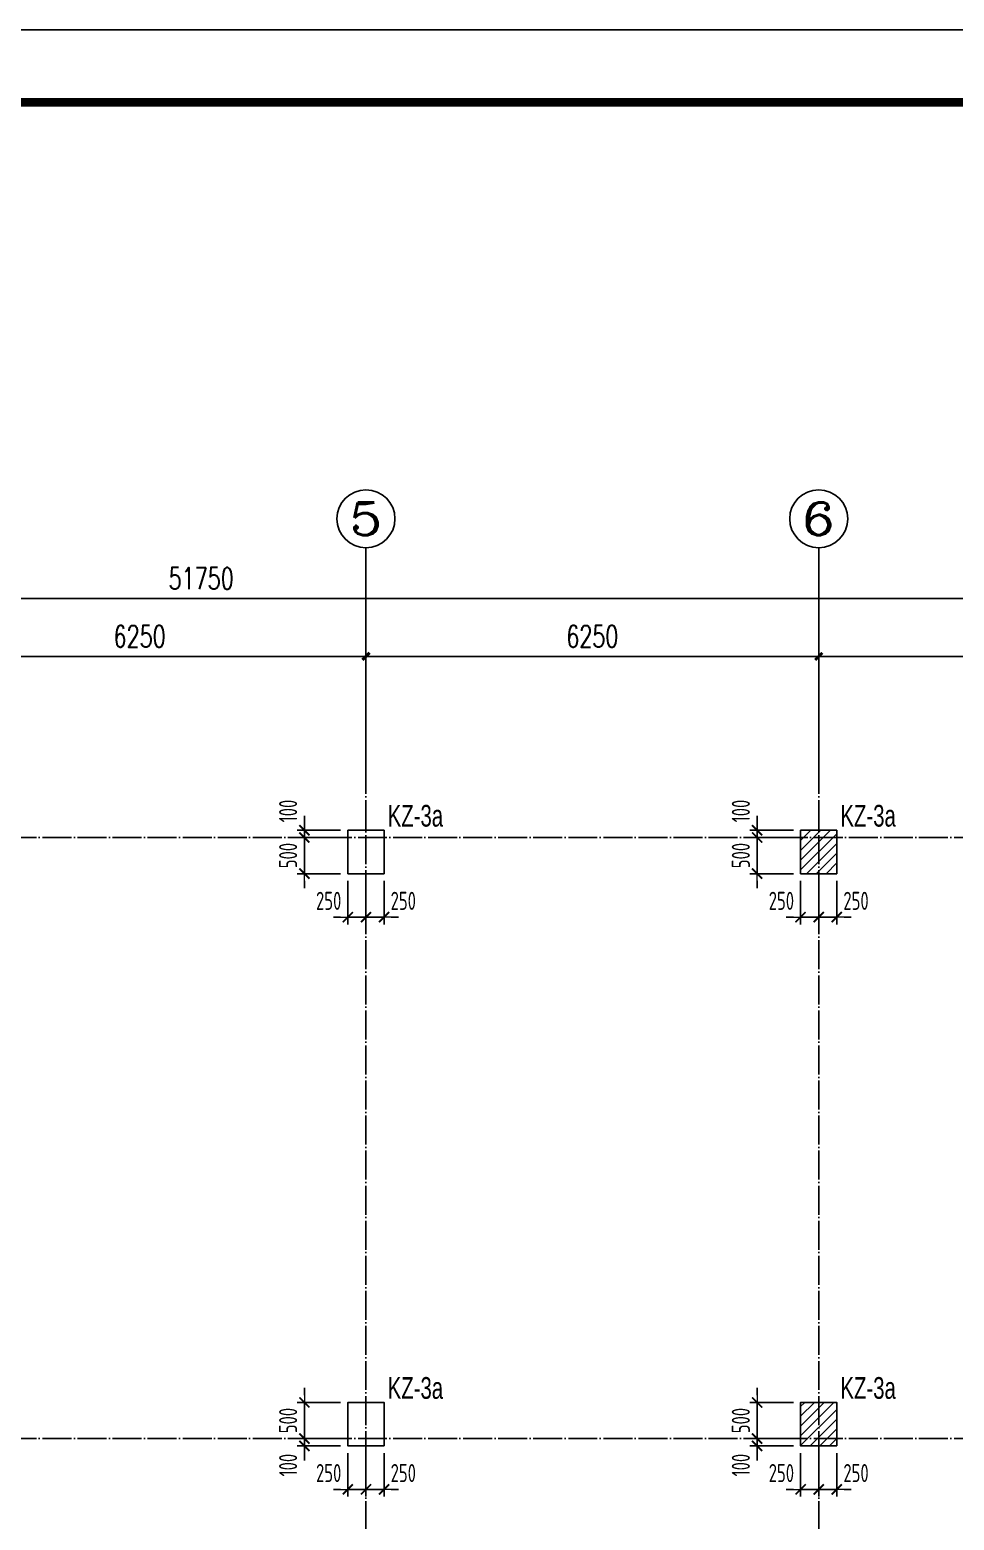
# Model space of a CAD drawing. Extents: x -441005 to 725361, y -182459 to 319313.
# Drawn here: x -6291 to 6471, y -65526 to -44950 of the extents above; entities that cross this region are included whole.
import ezdxf
from ezdxf.enums import TextEntityAlignment as Align

# ---------------------------------------------------------------- set-up
doc = ezdxf.new("R2010")
doc.units = 0
doc.header["$LTSCALE"] = 100
doc.linetypes.add('DOTE', pattern=[2.42, 2, -0.2, 0.02, -0.2])
doc.layers.get('0').update_dxf_attribs({"linetype": 'CONTINUOUS'})
doc.layers.get('Defpoints').update_dxf_attribs({"linetype": 'CONTINUOUS'})
for name, color, linetype in [('AXIS', 3, 'CONTINUOUS'), ('AXIS_TEXT', 7, 'CONTINUOUS'), ('COLU', 7, 'CONTINUOUS'), ('DOTE', 8, 'DOTE'), ('S审图修改', 2, 'CONTINUOUS'), ('TEXT', 7, 'CONTINUOUS'), ('图框', 7, 'CONTINUOUS')]:
    doc.layers.add(name, color=color, linetype=linetype)
doc.layers.add('COLU-平法定位', color=3, linetype='ByLayer', lineweight=18)
doc.styles.add('_TCH_AXIS', font='COMPLEX', dxfattribs={"bigfont": 'GBCBIG'})
doc.styles.add('_TCH_DIM_T3', font='simplex_.ttf', dxfattribs={"width": 0.705882, "bigfont": 'GBCBIG'})
doc.styles.add('BW_Dim', font='Bweng.shx', dxfattribs={"width": 0.7, "bigfont": 'hztxt.shx'})
doc.styles.add('COMPLEX', font='COMPLEX')
doc.styles.add('TCCAD_Dimension', font='Tssdeng.shx', dxfattribs={"width": 0.7, "bigfont": 'hztxt.shx'})
doc.dimstyles.new('_TCH_ARCH&&100', dxfattribs={"dimtxt": 297.5, "dimasz": 100, "dimexe": 250, "dimexo": 300, "dimgap": 126.25, "dimtad": 1, "dimdec": 0, "dimzin": 0, "dimdsep": 46, "dimtxsty": '_TCH_DIM_T3', "dimblk": 'ARCHTICK', "dimcen": 0.09, "dimclrt": 7, "dimazin": 2, "dimtfac": 1, "dimtdec": 0, "dimtix": 1, "dimtmove": 2, "dimatfit": 3, "dimfxl": 0, "dimtolj": 1, "dimtzin": 0, "dimarcsym": 0})
doc.dimstyles.new('TCCAD_100_100', dxfattribs={"dimtxt": 250, "dimasz": 100, "dimexe": 100, "dimexo": 100, "dimgap": 100, "dimtad": 1, "dimdec": 0, "dimzin": 0, "dimdsep": 46, "dimtxsty": 'TCCAD_Dimension', "dimblk": '_TCDBK100_100', "dimcen": 0, "dimclrt": 7, "dimadec": 0, "dimazin": 0, "dimtfac": 1, "dimtdec": 0, "dimtix": 1, "dimtmove": 2, "dimatfit": 3, "dimfxl": 0, "dimtolj": 1, "dimtzin": 0, "dimarcsym": 0})
pattern_1 = [(45, (0, 47000), (-67.35192, 67.35192), [])]

# ---------------------------------------------------------------- blocks, each defined once
blk = doc.blocks.new('_AXISO')
blk.add_circle((0, 0), 0.5)
at = {"layer": 'AXIS_TEXT', "style": 'COMPLEX', "width": 1.041667}
blk.add_attdef('A', text='', height=0.56, dxfattribs=at).set_placement((-0.25, -0.28), (0.25, -0.28), align=Align.FIT)
blk = doc.blocks.new('_ArchTick')
at = {"color": 0, "linetype": 'ByBlock', "const_width": 0.4}
blk.add_lwpolyline([(-0.5, -0.5), (0.5, 0.5)], dxfattribs=at)
blk = doc.blocks.new('*D903')
at = {"layer": 'AXIS', "color": 0, "lineweight": -2}
for p, q in [((-7900, -54800), (-7900, -53350)), ((-1650, -54800), (-1650, -53350)), ((-7900, -53600), (-1650, -53600))]:
    blk.add_line(p, q, dxfattribs=at)
at = {"layer": 'Defpoints', "color": 0}
for p in [(-1650, -53600), (-7900, -55100), (-1650, -55100)]:
    blk.add_point(p, dxfattribs=at)
at = {"layer": 'AXIS', "color": 0, "lineweight": -2, "xscale": 100, "yscale": 100, "zscale": 100, "rotation": 180}
blk.add_blockref('_ArchTick', (-7900, -53600), dxfattribs=at)
at = {"layer": 'AXIS', "color": 0, "lineweight": -2, "xscale": 100, "yscale": 100, "zscale": 100}
blk.add_blockref('_ArchTick', (-1650, -53600), dxfattribs=at)
at = {"layer": 'AXIS', "color": 7, "insert": (-4775, -53324), "char_height": 297.5, "attachment_point": 5, "style": '_TCH_DIM_T3'}
blk.add_mtext('\\A1;6250', dxfattribs=at)
blk = doc.blocks.new('*D904')
at = {"layer": 'AXIS', "color": 0, "lineweight": -2}
for p, q in [((-1650, -54800), (-1650, -53350)), ((4600, -54800), (4600, -53350)), ((-1650, -53600), (4600, -53600))]:
    blk.add_line(p, q, dxfattribs=at)
at = {"layer": 'Defpoints', "color": 0}
for p in [(4600, -53600), (-1650, -55100), (4600, -55100)]:
    blk.add_point(p, dxfattribs=at)
at = {"layer": 'AXIS', "color": 0, "lineweight": -2, "xscale": 100, "yscale": 100, "zscale": 100, "rotation": 180}
blk.add_blockref('_ArchTick', (-1650, -53600), dxfattribs=at)
at = {"layer": 'AXIS', "color": 0, "lineweight": -2, "xscale": 100, "yscale": 100, "zscale": 100}
blk.add_blockref('_ArchTick', (4600, -53600), dxfattribs=at)
at = {"layer": 'AXIS', "color": 7, "insert": (1475, -53324), "char_height": 297.5, "attachment_point": 5, "style": '_TCH_DIM_T3'}
blk.add_mtext('\\A1;6250', dxfattribs=at)
blk = doc.blocks.new('*D905')
at = {"layer": 'AXIS', "color": 0, "lineweight": -2}
for p, q in [((4600, -54800), (4600, -53350)), ((10850, -54800), (10850, -53350)), ((4600, -53600), (10850, -53600))]:
    blk.add_line(p, q, dxfattribs=at)
at = {"layer": 'Defpoints', "color": 0}
for p in [(10850, -53600), (4600, -55100), (10850, -55100)]:
    blk.add_point(p, dxfattribs=at)
at = {"layer": 'AXIS', "color": 0, "lineweight": -2, "xscale": 100, "yscale": 100, "zscale": 100, "rotation": 180}
blk.add_blockref('_ArchTick', (4600, -53600), dxfattribs=at)
at = {"layer": 'AXIS', "color": 0, "lineweight": -2, "xscale": 100, "yscale": 100, "zscale": 100}
blk.add_blockref('_ArchTick', (10850, -53600), dxfattribs=at)
at = {"layer": 'AXIS', "color": 7, "insert": (7725, -53324), "char_height": 297.5, "attachment_point": 5, "style": '_TCH_DIM_T3'}
blk.add_mtext('\\A1;6250', dxfattribs=at)
blk = doc.blocks.new('*D913')
at = {"layer": 'AXIS', "color": 0, "lineweight": -2}
for p, q in [((-29800, -54800), (-29800, -52550)), ((21950, -54800), (21950, -52550)), ((-29800, -52800), (21950, -52800))]:
    blk.add_line(p, q, dxfattribs=at)
at = {"layer": 'Defpoints', "color": 0}
for p in [(21950, -52800), (-29800, -55100), (21950, -55100)]:
    blk.add_point(p, dxfattribs=at)
at = {"layer": 'AXIS', "color": 0, "lineweight": -2, "xscale": 100, "yscale": 100, "zscale": 100, "rotation": 180}
blk.add_blockref('_ArchTick', (-29800, -52800), dxfattribs=at)
at = {"layer": 'AXIS', "color": 0, "lineweight": -2, "xscale": 100, "yscale": 100, "zscale": 100}
blk.add_blockref('_ArchTick', (21950, -52800), dxfattribs=at)
at = {"layer": 'AXIS', "color": 7, "insert": (-3925, -52524), "char_height": 297.5, "attachment_point": 5, "style": '_TCH_DIM_T3'}
blk.add_mtext('\\A1;51750', dxfattribs=at)
blk = doc.blocks.new('_TCDBK100_100')
blk.add_line((-1, 0), (1, 0))
at = {"const_width": 0.25}
blk.add_lwpolyline([(-0.7, -0.7), (0.7, 0.7)], dxfattribs=at)
blk = doc.blocks.new('*D966')
at = {"layer": 'COLU-平法定位', "color": 0, "linetype": 'Continuous', "lineweight": -2}
for p, q in [((3750, -55900), (3750, -55800)), ((4250, -56000), (3650, -56000)), ((4250, -56100), (3650, -56100)), ((3750, -56000), (3750, -56100)), ((3750, -56200), (3750, -56300))]:
    blk.add_line(p, q, dxfattribs=at)
at = {"layer": 'Defpoints', "color": 0, "linetype": 'Continuous'}
for p in [(3750, -56100), (4350, -56000), (4350, -56100)]:
    blk.add_point(p, dxfattribs=at)
at = {"layer": 'COLU-平法定位', "color": 0, "linetype": 'Continuous', "lineweight": -2, "xscale": 100, "yscale": 100, "zscale": 100}
for p, rotation in [((3750, -56000), 270), ((3750, -56100), 90)]:
    blk.add_blockref('_TCDBK100_100', p, dxfattribs=dict(at, rotation=rotation))
at = {"layer": 'COLU-平法定位', "color": 7, "linetype": 'Continuous', "insert": (3525, -55735), "char_height": 250, "attachment_point": 5, "rotation": 90, "style": 'TCCAD_Dimension'}
blk.add_mtext('\\A1;100', dxfattribs=at)
blk = doc.blocks.new('*D967')
at = {"layer": 'COLU-平法定位', "color": 0, "linetype": 'Continuous', "lineweight": -2}
for p, q in [((3750, -56000), (3750, -55900)), ((4250, -56100), (3650, -56100)), ((3750, -56100), (3750, -56600)), ((4250, -56600), (3650, -56600)), ((3750, -56700), (3750, -56800))]:
    blk.add_line(p, q, dxfattribs=at)
at = {"layer": 'Defpoints', "color": 0, "linetype": 'Continuous'}
for p in [(4350, -56100), (3750, -56600), (4350, -56600)]:
    blk.add_point(p, dxfattribs=at)
at = {"layer": 'COLU-平法定位', "color": 0, "linetype": 'Continuous', "lineweight": -2, "xscale": 100, "yscale": 100, "zscale": 100}
for p, rotation in [((3750, -56100), 270), ((3750, -56600), 90)]:
    blk.add_blockref('_TCDBK100_100', p, dxfattribs=dict(at, rotation=rotation))
at = {"layer": 'COLU-平法定位', "color": 7, "linetype": 'Continuous', "insert": (3525, -56350), "char_height": 250, "attachment_point": 5, "rotation": 90, "style": 'TCCAD_Dimension'}
blk.add_mtext('\\A1;500', dxfattribs=at)
blk = doc.blocks.new('*D968')
at = {"layer": 'COLU-平法定位', "color": 0, "linetype": 'Continuous', "lineweight": -2}
for p, q in [((4600, -56700), (4600, -57300)), ((4850, -56700), (4850, -57300)), ((4500, -57200), (4400, -57200)), ((4850, -57200), (4600, -57200)), ((4950, -57200), (5050, -57200))]:
    blk.add_line(p, q, dxfattribs=at)
at = {"layer": 'Defpoints', "color": 0, "linetype": 'Continuous'}
for p in [(4600, -56600), (4850, -56600), (4600, -57200)]:
    blk.add_point(p, dxfattribs=at)
at = {"layer": 'COLU-平法定位', "color": 0, "linetype": 'Continuous', "lineweight": -2, "xscale": 100, "yscale": 100, "zscale": 100}
for p, rotation in [((4600, -57200), 2.334537313969202e-08), ((4850, -57200), 180.0000000233454)]:
    blk.add_blockref('_TCDBK100_100', p, dxfattribs=dict(at, rotation=rotation))
at = {"layer": 'COLU-平法定位', "color": 7, "linetype": 'Continuous', "insert": (5115, -56975), "char_height": 250, "attachment_point": 5, "rotation": 0, "style": 'TCCAD_Dimension'}
blk.add_mtext('\\A1;250', dxfattribs=at)
blk = doc.blocks.new('*D969')
at = {"layer": 'COLU-平法定位', "color": 0, "linetype": 'Continuous', "lineweight": -2}
for p, q in [((4350, -56700), (4350, -57300)), ((4600, -56700), (4600, -57300)), ((4250, -57200), (4150, -57200)), ((4600, -57200), (4350, -57200)), ((4700, -57200), (4800, -57200))]:
    blk.add_line(p, q, dxfattribs=at)
at = {"layer": 'Defpoints', "color": 0, "linetype": 'Continuous'}
for p in [(4350, -56600), (4600, -56600), (4350, -57200)]:
    blk.add_point(p, dxfattribs=at)
at = {"layer": 'COLU-平法定位', "color": 0, "linetype": 'Continuous', "lineweight": -2, "xscale": 100, "yscale": 100, "zscale": 100}
for p, rotation in [((4350, -57200), 2.334537313969202e-08), ((4600, -57200), 180.0000000233454)]:
    blk.add_blockref('_TCDBK100_100', p, dxfattribs=dict(at, rotation=rotation))
at = {"layer": 'COLU-平法定位', "color": 7, "linetype": 'Continuous', "insert": (4085, -56975), "char_height": 250, "attachment_point": 5, "rotation": 0, "style": 'TCCAD_Dimension'}
blk.add_mtext('\\A1;250', dxfattribs=at)
blk = doc.blocks.new('*D970')
at = {"layer": 'COLU-平法定位', "color": 0, "linetype": 'Continuous', "lineweight": -2}
for p, q in [((3750, -63800), (3750, -63700)), ((4250, -63900), (3650, -63900)), ((3750, -63900), (3750, -64400)), ((4250, -64400), (3650, -64400)), ((3750, -64500), (3750, -64600))]:
    blk.add_line(p, q, dxfattribs=at)
at = {"layer": 'Defpoints', "color": 0, "linetype": 'Continuous'}
for p in [(4350, -63900), (3750, -64400), (4350, -64400)]:
    blk.add_point(p, dxfattribs=at)
at = {"layer": 'COLU-平法定位', "color": 0, "linetype": 'Continuous', "lineweight": -2, "xscale": 100, "yscale": 100, "zscale": 100}
for p, rotation in [((3750, -63900), 270), ((3750, -64400), 90)]:
    blk.add_blockref('_TCDBK100_100', p, dxfattribs=dict(at, rotation=rotation))
at = {"layer": 'COLU-平法定位', "color": 7, "linetype": 'Continuous', "insert": (3525, -64150), "char_height": 250, "attachment_point": 5, "rotation": 90, "style": 'TCCAD_Dimension'}
blk.add_mtext('\\A1;500', dxfattribs=at)
blk = doc.blocks.new('*D971')
at = {"layer": 'COLU-平法定位', "color": 0, "linetype": 'Continuous', "lineweight": -2}
for p, q in [((4250, -64400), (3650, -64400)), ((3750, -64300), (3750, -64200)), ((3750, -64400), (3750, -64500)), ((4250, -64500), (3650, -64500)), ((3750, -64600), (3750, -64700))]:
    blk.add_line(p, q, dxfattribs=at)
at = {"layer": 'Defpoints', "color": 0, "linetype": 'Continuous'}
for p in [(4350, -64400), (3750, -64500), (4350, -64500)]:
    blk.add_point(p, dxfattribs=at)
at = {"layer": 'COLU-平法定位', "color": 0, "linetype": 'Continuous', "lineweight": -2, "xscale": 100, "yscale": 100, "zscale": 100}
for p, rotation in [((3750, -64400), 270), ((3750, -64500), 90)]:
    blk.add_blockref('_TCDBK100_100', p, dxfattribs=dict(at, rotation=rotation))
at = {"layer": 'COLU-平法定位', "color": 7, "linetype": 'Continuous', "insert": (3525, -64765), "char_height": 250, "attachment_point": 5, "rotation": 90, "style": 'TCCAD_Dimension'}
blk.add_mtext('\\A1;100', dxfattribs=at)
blk = doc.blocks.new('*D972')
at = {"layer": 'COLU-平法定位', "color": 0, "linetype": 'Continuous', "lineweight": -2}
for p, q in [((4600, -64600), (4600, -65200)), ((4850, -64600), (4850, -65200)), ((4500, -65100), (4400, -65100)), ((4850, -65100), (4600, -65100)), ((4950, -65100), (5050, -65100))]:
    blk.add_line(p, q, dxfattribs=at)
at = {"layer": 'Defpoints', "color": 0, "linetype": 'Continuous'}
for p in [(4600, -64500), (4850, -64500), (4600, -65100)]:
    blk.add_point(p, dxfattribs=at)
at = {"layer": 'COLU-平法定位', "color": 0, "linetype": 'Continuous', "lineweight": -2, "xscale": 100, "yscale": 100, "zscale": 100}
for p, rotation in [((4600, -65100), 2.334537313969202e-08), ((4850, -65100), 180.0000000233454)]:
    blk.add_blockref('_TCDBK100_100', p, dxfattribs=dict(at, rotation=rotation))
at = {"layer": 'COLU-平法定位', "color": 7, "linetype": 'Continuous', "insert": (5115, -64875), "char_height": 250, "attachment_point": 5, "rotation": 0, "style": 'TCCAD_Dimension'}
blk.add_mtext('\\A1;250', dxfattribs=at)
blk = doc.blocks.new('*D973')
at = {"layer": 'COLU-平法定位', "color": 0, "linetype": 'Continuous', "lineweight": -2}
for p, q in [((4350, -64600), (4350, -65200)), ((4600, -64600), (4600, -65200)), ((4250, -65100), (4150, -65100)), ((4600, -65100), (4350, -65100)), ((4700, -65100), (4800, -65100))]:
    blk.add_line(p, q, dxfattribs=at)
at = {"layer": 'Defpoints', "color": 0, "linetype": 'Continuous'}
for p in [(4350, -64500), (4600, -64500), (4350, -65100)]:
    blk.add_point(p, dxfattribs=at)
at = {"layer": 'COLU-平法定位', "color": 0, "linetype": 'Continuous', "lineweight": -2, "xscale": 100, "yscale": 100, "zscale": 100}
for p, rotation in [((4350, -65100), 2.334537313969202e-08), ((4600, -65100), 180.0000000233454)]:
    blk.add_blockref('_TCDBK100_100', p, dxfattribs=dict(at, rotation=rotation))
at = {"layer": 'COLU-平法定位', "color": 7, "linetype": 'Continuous', "insert": (4085, -64875), "char_height": 250, "attachment_point": 5, "rotation": 0, "style": 'TCCAD_Dimension'}
blk.add_mtext('\\A1;250', dxfattribs=at)
blk = doc.blocks.new('*D978')
at = {"layer": 'COLU-平法定位', "color": 0, "linetype": 'Continuous', "lineweight": -2}
for p, q in [((-2500, -55900), (-2500, -55800)), ((-2000, -56000), (-2600, -56000)), ((-2000, -56100), (-2600, -56100)), ((-2500, -56000), (-2500, -56100)), ((-2500, -56200), (-2500, -56300))]:
    blk.add_line(p, q, dxfattribs=at)
at = {"layer": 'Defpoints', "color": 0, "linetype": 'Continuous'}
for p in [(-2500, -56100), (-1900, -56000), (-1900, -56100)]:
    blk.add_point(p, dxfattribs=at)
at = {"layer": 'COLU-平法定位', "color": 0, "linetype": 'Continuous', "lineweight": -2, "xscale": 100, "yscale": 100, "zscale": 100}
for p, rotation in [((-2500, -56000), 270), ((-2500, -56100), 90)]:
    blk.add_blockref('_TCDBK100_100', p, dxfattribs=dict(at, rotation=rotation))
at = {"layer": 'COLU-平法定位', "color": 7, "linetype": 'Continuous', "insert": (-2725, -55735), "char_height": 250, "attachment_point": 5, "rotation": 90, "style": 'TCCAD_Dimension'}
blk.add_mtext('\\A1;100', dxfattribs=at)
blk = doc.blocks.new('*D979')
at = {"layer": 'COLU-平法定位', "color": 0, "linetype": 'Continuous', "lineweight": -2}
for p, q in [((-2500, -56000), (-2500, -55900)), ((-2000, -56100), (-2600, -56100)), ((-2500, -56100), (-2500, -56600)), ((-2000, -56600), (-2600, -56600)), ((-2500, -56700), (-2500, -56800))]:
    blk.add_line(p, q, dxfattribs=at)
at = {"layer": 'Defpoints', "color": 0, "linetype": 'Continuous'}
for p in [(-1900, -56100), (-2500, -56600), (-1900, -56600)]:
    blk.add_point(p, dxfattribs=at)
at = {"layer": 'COLU-平法定位', "color": 0, "linetype": 'Continuous', "lineweight": -2, "xscale": 100, "yscale": 100, "zscale": 100}
for p, rotation in [((-2500, -56100), 270), ((-2500, -56600), 90)]:
    blk.add_blockref('_TCDBK100_100', p, dxfattribs=dict(at, rotation=rotation))
at = {"layer": 'COLU-平法定位', "color": 7, "linetype": 'Continuous', "insert": (-2725, -56350), "char_height": 250, "attachment_point": 5, "rotation": 90, "style": 'TCCAD_Dimension'}
blk.add_mtext('\\A1;500', dxfattribs=at)
blk = doc.blocks.new('*D980')
at = {"layer": 'COLU-平法定位', "color": 0, "linetype": 'Continuous', "lineweight": -2}
for p, q in [((-1650, -56700), (-1650, -57300)), ((-1400, -56700), (-1400, -57300)), ((-1750, -57200), (-1850, -57200)), ((-1400, -57200), (-1650, -57200)), ((-1300, -57200), (-1200, -57200))]:
    blk.add_line(p, q, dxfattribs=at)
at = {"layer": 'Defpoints', "color": 0, "linetype": 'Continuous'}
for p in [(-1650, -56600), (-1400, -56600), (-1650, -57200)]:
    blk.add_point(p, dxfattribs=at)
at = {"layer": 'COLU-平法定位', "color": 0, "linetype": 'Continuous', "lineweight": -2, "xscale": 100, "yscale": 100, "zscale": 100}
for p, rotation in [((-1650, -57200), 2.334537313969202e-08), ((-1400, -57200), 180.0000000233454)]:
    blk.add_blockref('_TCDBK100_100', p, dxfattribs=dict(at, rotation=rotation))
at = {"layer": 'COLU-平法定位', "color": 7, "linetype": 'Continuous', "insert": (-1135, -56975), "char_height": 250, "attachment_point": 5, "rotation": 0, "style": 'TCCAD_Dimension'}
blk.add_mtext('\\A1;250', dxfattribs=at)
blk = doc.blocks.new('*D981')
at = {"layer": 'COLU-平法定位', "color": 0, "linetype": 'Continuous', "lineweight": -2}
for p, q in [((-1900, -56700), (-1900, -57300)), ((-1650, -56700), (-1650, -57300)), ((-2000, -57200), (-2100, -57200)), ((-1650, -57200), (-1900, -57200)), ((-1550, -57200), (-1450, -57200))]:
    blk.add_line(p, q, dxfattribs=at)
at = {"layer": 'Defpoints', "color": 0, "linetype": 'Continuous'}
for p in [(-1900, -56600), (-1650, -56600), (-1900, -57200)]:
    blk.add_point(p, dxfattribs=at)
at = {"layer": 'COLU-平法定位', "color": 0, "linetype": 'Continuous', "lineweight": -2, "xscale": 100, "yscale": 100, "zscale": 100}
for p, rotation in [((-1900, -57200), 2.334537313969202e-08), ((-1650, -57200), 180.0000000233454)]:
    blk.add_blockref('_TCDBK100_100', p, dxfattribs=dict(at, rotation=rotation))
at = {"layer": 'COLU-平法定位', "color": 7, "linetype": 'Continuous', "insert": (-2165, -56975), "char_height": 250, "attachment_point": 5, "rotation": 0, "style": 'TCCAD_Dimension'}
blk.add_mtext('\\A1;250', dxfattribs=at)
blk = doc.blocks.new('*D982')
at = {"layer": 'COLU-平法定位', "color": 0, "linetype": 'Continuous', "lineweight": -2}
for p, q in [((-2500, -63800), (-2500, -63700)), ((-2000, -63900), (-2600, -63900)), ((-2500, -63900), (-2500, -64400)), ((-2000, -64400), (-2600, -64400)), ((-2500, -64500), (-2500, -64600))]:
    blk.add_line(p, q, dxfattribs=at)
at = {"layer": 'Defpoints', "color": 0, "linetype": 'Continuous'}
for p in [(-1900, -63900), (-2500, -64400), (-1900, -64400)]:
    blk.add_point(p, dxfattribs=at)
at = {"layer": 'COLU-平法定位', "color": 0, "linetype": 'Continuous', "lineweight": -2, "xscale": 100, "yscale": 100, "zscale": 100}
for p, rotation in [((-2500, -63900), 270), ((-2500, -64400), 90)]:
    blk.add_blockref('_TCDBK100_100', p, dxfattribs=dict(at, rotation=rotation))
at = {"layer": 'COLU-平法定位', "color": 7, "linetype": 'Continuous', "insert": (-2725, -64150), "char_height": 250, "attachment_point": 5, "rotation": 90, "style": 'TCCAD_Dimension'}
blk.add_mtext('\\A1;500', dxfattribs=at)
blk = doc.blocks.new('*D983')
at = {"layer": 'COLU-平法定位', "color": 0, "linetype": 'Continuous', "lineweight": -2}
for p, q in [((-2000, -64400), (-2600, -64400)), ((-2500, -64300), (-2500, -64200)), ((-2500, -64400), (-2500, -64500)), ((-2000, -64500), (-2600, -64500)), ((-2500, -64600), (-2500, -64700))]:
    blk.add_line(p, q, dxfattribs=at)
at = {"layer": 'Defpoints', "color": 0, "linetype": 'Continuous'}
for p in [(-1900, -64400), (-2500, -64500), (-1900, -64500)]:
    blk.add_point(p, dxfattribs=at)
at = {"layer": 'COLU-平法定位', "color": 0, "linetype": 'Continuous', "lineweight": -2, "xscale": 100, "yscale": 100, "zscale": 100}
for p, rotation in [((-2500, -64400), 270), ((-2500, -64500), 90)]:
    blk.add_blockref('_TCDBK100_100', p, dxfattribs=dict(at, rotation=rotation))
at = {"layer": 'COLU-平法定位', "color": 7, "linetype": 'Continuous', "insert": (-2725, -64765), "char_height": 250, "attachment_point": 5, "rotation": 90, "style": 'TCCAD_Dimension'}
blk.add_mtext('\\A1;100', dxfattribs=at)
blk = doc.blocks.new('*D984')
at = {"layer": 'COLU-平法定位', "color": 0, "linetype": 'Continuous', "lineweight": -2}
for p, q in [((-1650, -64600), (-1650, -65200)), ((-1400, -64600), (-1400, -65200)), ((-1750, -65100), (-1850, -65100)), ((-1400, -65100), (-1650, -65100)), ((-1300, -65100), (-1200, -65100))]:
    blk.add_line(p, q, dxfattribs=at)
at = {"layer": 'Defpoints', "color": 0, "linetype": 'Continuous'}
for p in [(-1650, -64500), (-1400, -64500), (-1650, -65100)]:
    blk.add_point(p, dxfattribs=at)
at = {"layer": 'COLU-平法定位', "color": 0, "linetype": 'Continuous', "lineweight": -2, "xscale": 100, "yscale": 100, "zscale": 100}
for p, rotation in [((-1650, -65100), 2.334537313969202e-08), ((-1400, -65100), 180.0000000233454)]:
    blk.add_blockref('_TCDBK100_100', p, dxfattribs=dict(at, rotation=rotation))
at = {"layer": 'COLU-平法定位', "color": 7, "linetype": 'Continuous', "insert": (-1135, -64875), "char_height": 250, "attachment_point": 5, "rotation": 0, "style": 'TCCAD_Dimension'}
blk.add_mtext('\\A1;250', dxfattribs=at)
blk = doc.blocks.new('*D985')
at = {"layer": 'COLU-平法定位', "color": 0, "linetype": 'Continuous', "lineweight": -2}
for p, q in [((-1900, -64600), (-1900, -65200)), ((-1650, -64600), (-1650, -65200)), ((-2000, -65100), (-2100, -65100)), ((-1650, -65100), (-1900, -65100)), ((-1550, -65100), (-1450, -65100))]:
    blk.add_line(p, q, dxfattribs=at)
at = {"layer": 'Defpoints', "color": 0, "linetype": 'Continuous'}
for p in [(-1900, -64500), (-1650, -64500), (-1900, -65100)]:
    blk.add_point(p, dxfattribs=at)
at = {"layer": 'COLU-平法定位', "color": 0, "linetype": 'Continuous', "lineweight": -2, "xscale": 100, "yscale": 100, "zscale": 100}
for p, rotation in [((-1900, -65100), 2.334537313969202e-08), ((-1650, -65100), 180.0000000233454)]:
    blk.add_blockref('_TCDBK100_100', p, dxfattribs=dict(at, rotation=rotation))
at = {"layer": 'COLU-平法定位', "color": 7, "linetype": 'Continuous', "insert": (-2165, -64875), "char_height": 250, "attachment_point": 5, "rotation": 0, "style": 'TCCAD_Dimension'}
blk.add_mtext('\\A1;250', dxfattribs=at)
blk = doc.blocks.new('A2+1_2')
at = {"layer": '图框'}
blk.add_lwpolyline([(0, 0), (89100, 0), (89100, 42000), (0, 42000)], close=True, dxfattribs=at)
at = {"layer": '图框', "const_width": 120}
blk.add_lwpolyline([(2500, 1000), (88100, 1000), (88100, 41000), (2500, 41000)], close=True, dxfattribs=at)

msp = doc.modelspace()

# ---------------------------------------------------------------- hatches: boundary and pattern name
at = {"layer": 'S审图修改'}
h = msp.add_hatch(dxfattribs=at)
h.set_pattern_fill('ANSI31', color=256, scale=30, style=0)
h.set_pattern_definition(pattern_1)
h.paths.add_polyline_path([(4850, -56600), (4850, -56000), (4350, -56000), (4350, -56600)])
h = msp.add_hatch(dxfattribs=at)
h.set_pattern_fill('ANSI31', color=256, scale=30, style=0)
h.set_pattern_definition(pattern_1)
h.paths.add_polyline_path([(4850, -64500), (4850, -63900), (4350, -63900), (4350, -64500)])

# ---------------------------------------------------------------- linework, layer by layer
at = {"layer": 'AXIS'}
for p, q in [((-1650, -55100), (-1650, -52100)), ((4600, -55100), (4600, -52100))]:
    msp.add_line(p, q, dxfattribs=at)
at = {"layer": 'COLU'}
for points in [[(-1400, -56600), (-1400, -56000), (-1900, -56000), (-1900, -56600)], [(4850, -56600), (4850, -56000), (4350, -56000), (4350, -56600)], [(-1400, -64500), (-1400, -63900), (-1900, -63900), (-1900, -64500)], [(4850, -64500), (4850, -63900), (4350, -63900), (4350, -64500)]]:
    msp.add_lwpolyline(points, close=True, dxfattribs=at)
at = {"layer": 'DOTE', "ltscale": 2}
for p, q in [((-1650, -55100), (-1650, -70600)), ((4600, -55100), (4600, -70600)), ((-30800, -56100), (27400, -56100)), ((-30800, -64400), (27300, -64400))]:
    msp.add_line(p, q, dxfattribs=at)

# ---------------------------------------------------------------- block references
msp.add_blockref('A2+1_2', (-40300, -86950))
at = {"layer": 'AXIS'}
ref = msp.add_blockref('_AXISO', (-1650, -51700), dxfattribs=dict(at, xscale=800, yscale=800, zscale=800))
ref.add_attrib('A', '5', dxfattribs={"layer": 'AXIS_TEXT', "height": 452.5, "style": '_TCH_AXIS', "width": 1.5}).set_placement((-1876.3, -51926.3), (-1423.7, -51926.3), align=Align.FIT)
ref = msp.add_blockref('_AXISO', (4600, -51700), dxfattribs=dict(at, xscale=800, yscale=800, zscale=800))
ref.add_attrib('A', '6', dxfattribs={"layer": 'AXIS_TEXT', "height": 452.5, "style": '_TCH_AXIS', "width": 1.5}).set_placement((4373.7, -51926.3), (4826.3, -51926.3), align=Align.FIT)

# ---------------------------------------------------------------- texts
at = {"layer": 'TEXT', "style": 'BW_Dim', "width": 0.7}
for p in [(-1350, -55950, 0), (4900, -55950, 0), (-1350, -63850, 0), (4900, -63850, 0)]:
    msp.add_text('KZ-3a', height=300, dxfattribs=at).set_placement(p)

# ---------------------------------------------------------------- dimensions: what is measured, and where the dimension line sits
at = {"layer": 'AXIS'}
for p1, p2, distance, picture, middle in [((-29800, -55100), (21950, -55100), 2300, '*D913', (-3925, -52523.6)), ((-7900, -55100), (-1650, -55100), 1500, '*D903', (-4775, -53323.6)), ((-1650, -55100), (4600, -55100), 1500, '*D904', (1475, -53323.6)), ((4600, -55100), (10850, -55100), 1500, '*D905', (7725, -53323.6))]:
    dim = msp.add_aligned_dim(p1=p1, p2=p2, distance=distance, dimstyle='_TCH_ARCH&&100', dxfattribs=at)
    dim.commit()
    dim.dimension.update_dxf_attribs({"geometry": picture, "text_midpoint": middle})
at = {"layer": 'COLU-平法定位', "linetype": 'Continuous'}
for base, p1, p2, angle, picture, middle in [((-2500, -56100), (-1900, -56000), (-1900, -56100), 270, '*D978', (-2725, -55735)), ((3750, -56100), (4350, -56000), (4350, -56100), 270, '*D966', (3525, -55735)), ((-1900, -57200), (-1650, -56600), (-1900, -56600), 180, '*D981', (-2165, -56975)), ((-1650, -57200), (-1400, -56600), (-1650, -56600), 180, '*D980', (-1135, -56975)), ((4350, -57200), (4600, -56600), (4350, -56600), 180, '*D969', (4085, -56975)), ((4600, -57200), (4850, -56600), (4600, -56600), 180, '*D968', (5115, -56975)), ((-2500, -64500), (-1900, -64400), (-1900, -64500), 270, '*D983', (-2725, -64765)), ((3750, -64500), (4350, -64400), (4350, -64500), 270, '*D971', (3525, -64765)), ((-1900, -65100), (-1650, -64500), (-1900, -64500), 180, '*D985', (-2165, -64875)), ((-1650, -65100), (-1400, -64500), (-1650, -64500), 180, '*D984', (-1135, -64875)), ((4350, -65100), (4600, -64500), (4350, -64500), 180, '*D973', (4085, -64875)), ((4600, -65100), (4850, -64500), (4600, -64500), 180, '*D972', (5115, -64875))]:
    dim = msp.add_linear_dim(base=base, p1=p1, p2=p2, angle=angle, dimstyle='TCCAD_100_100', dxfattribs=at)
    dim.commit()
    dim.dimension.update_dxf_attribs({"geometry": picture, "text_midpoint": middle, "dimtype": 160})
for base, p1, p2, picture, middle in [((-2500, -56600), (-1900, -56100), (-1900, -56600), '*D979', (-2725, -56350)), ((3750, -56600), (4350, -56100), (4350, -56600), '*D967', (3525, -56350)), ((-2500, -64400), (-1900, -63900), (-1900, -64400), '*D982', (-2725, -64150)), ((3750, -64400), (4350, -63900), (4350, -64400), '*D970', (3525, -64150))]:
    dim = msp.add_linear_dim(base=base, p1=p1, p2=p2, angle=270, dimstyle='TCCAD_100_100', dxfattribs=at)
    dim.commit()
    dim.dimension.update_dxf_attribs({"geometry": picture, "text_midpoint": middle})

doc.saveas('drawing.dxf')
